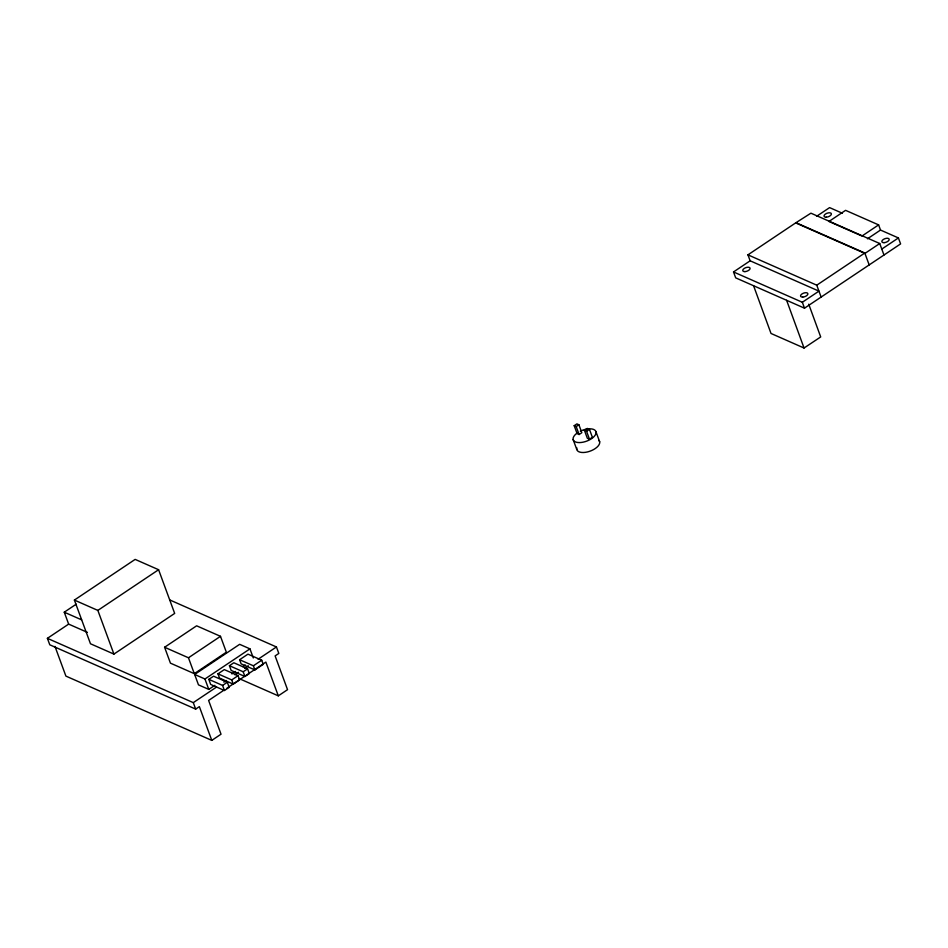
<?xml version="1.0" encoding="UTF-8"?>
<svg xmlns="http://www.w3.org/2000/svg" width="948" height="948" viewBox="0 0 948 948"><rect width="100%" height="100%" fill="white"/><g stroke="black" fill="none" stroke-linecap="round" stroke-linejoin="round"><path stroke-width="1.42" d="M74.394 600.072L135.149 559.391L158.6 569.724L174.669 613.415L113.926 654.096L90.475 643.763L74.394 600.072L97.845 610.405L113.926 654.096M87.382 632.363L68.647 624.116L64.263 612.195L76.219 604.184M224.451 689.836L208.607 700.442L221.026 734.202L211.795 740.388L199.364 706.627L195.667 709.104L49.782 644.806L47.4 638.336L68.647 624.116M97.845 610.405L158.6 569.724M750.141 260.807L733.515 271.946L802.328 302.27L818.954 291.131L750.141 260.807L747.948 254.846L795.988 222.685L864.801 253.009L869.186 264.93M795.988 222.685L810.919 213.182L879.732 243.518L883.974 255.024M164.597 647.259L196.627 625.81L220.493 636.321L226.347 652.212L194.304 673.661L170.439 663.15L164.597 647.259L188.462 657.782L194.304 673.661M816.524 216.357L829.595 207.612L842.369 213.241M188.462 657.782L220.493 636.321M214.852 685.321L208.773 689.397L198.476 684.859L194.648 674.455L239.654 644.32L249.952 648.859L253.306 657.959M574.192 425.699L576.894 423.886L578.896 424.775L581.823 432.715L579.121 434.528L577.119 433.639L574.192 425.699L576.206 426.588L579.121 434.528M576.206 426.588L578.896 424.775M878.618 224.889L861.993 236.028L828.955 221.465L845.58 210.338L878.618 224.889L880.514 230.056L898.408 237.936L900.6 243.897L804.508 308.183L735.695 277.859L733.515 271.946M194.648 674.455L204.946 678.993L249.952 648.859M208.821 679.361L213.549 676.197L227.307 682.264L229.179 687.347L224.451 690.511L210.681 684.444L208.821 679.361L222.579 685.428L224.451 690.511M229.428 665.721L233.824 662.77L247.582 668.838L249.324 673.566L244.928 676.505L231.158 670.437L229.428 665.721L243.186 671.777L244.928 676.505M867.456 238.801L880.514 230.056M217.969 673.85L224.309 669.608L238.067 675.663L239.619 679.882L233.279 684.124L219.509 678.057L217.969 673.85L231.727 679.917L233.279 684.124M239.607 659.737L247.961 654.144L261.719 660.211L263.248 664.335L254.894 669.928L241.124 663.861L239.607 659.737L253.377 665.792L254.894 669.928M584.43 430.345L587.31 428.413L589.455 429.361L592.381 437.301L589.49 439.232L587.345 438.284L584.43 430.345L586.575 431.293L589.49 439.232M586.575 431.293L589.455 429.361M231.881 673.921L235.531 671.48M242.83 666.586L245.259 664.963M47.4 638.336L193.285 702.634L216.523 687.075M223.858 682.157L226.299 680.522M234.867 674.798L238.529 672.333M244.643 668.245L248.317 665.792M258.093 659.239L276.437 646.963L278.819 653.433L275.121 655.909L287.54 689.67L278.309 695.856L239.133 678.59M747.948 254.846L816.761 285.182L864.801 253.009M879.732 243.518L864.955 253.412L796.13 223.088M222.579 685.428L227.307 682.264M243.186 671.777L247.582 668.838M231.727 679.917L238.067 675.663M253.377 665.792L261.719 660.211M881.782 249.075L898.408 237.936M226.892 688.201L265.878 662.095L278.309 695.856M753.577 285.739L771.02 333.471L804.046 348.023L820.695 336.931L808.739 304.201M169.716 599.93L276.437 646.963M64.263 612.195L81.658 619.862M211.795 740.388L65.898 676.102L54.972 646.382M816.761 285.182L821.146 297.091M802.328 302.27L804.508 308.183M596.008 431.85L599.669 441.78M573.125 439.54L576.775 449.471M204.946 678.993L208.773 689.397M193.285 702.634L195.667 709.104M786.615 300.303L804.046 348.023M598.923 440.441A12.087 5.842 -20.2 0 1 589.561 451.343A12.087 5.842 -20.2 0 1 576.822 447.859M580.318 431.162A12.087 5.842 -20.2 0 1 596.067 432.904A12.087 5.842 -20.2 0 1 579.11 442.586A12.087 5.842 -20.2 0 1 577.688 432.667M802.755 297.091A3.863 1.872 -20.2 0 0 807.874 293.667A3.863 1.872 -20.2 0 0 802.008 293.927A3.863 1.872 -20.2 0 0 802.755 297.091M744.95 271.614A3.863 1.872 -20.2 0 0 750.069 268.189A3.863 1.872 -20.2 0 0 744.204 268.45A3.863 1.872 -20.2 0 0 744.95 271.614M826.241 217.187A3.863 1.872 -20.2 0 0 831.372 213.762A3.863 1.872 -20.2 0 0 825.507 214.011A3.863 1.872 -20.2 0 0 826.241 217.187M884.057 242.664A3.863 1.872 -20.2 0 0 889.177 239.228A3.863 1.872 -20.2 0 0 883.311 239.489A3.863 1.872 -20.2 0 0 884.057 242.664"/></g></svg>
